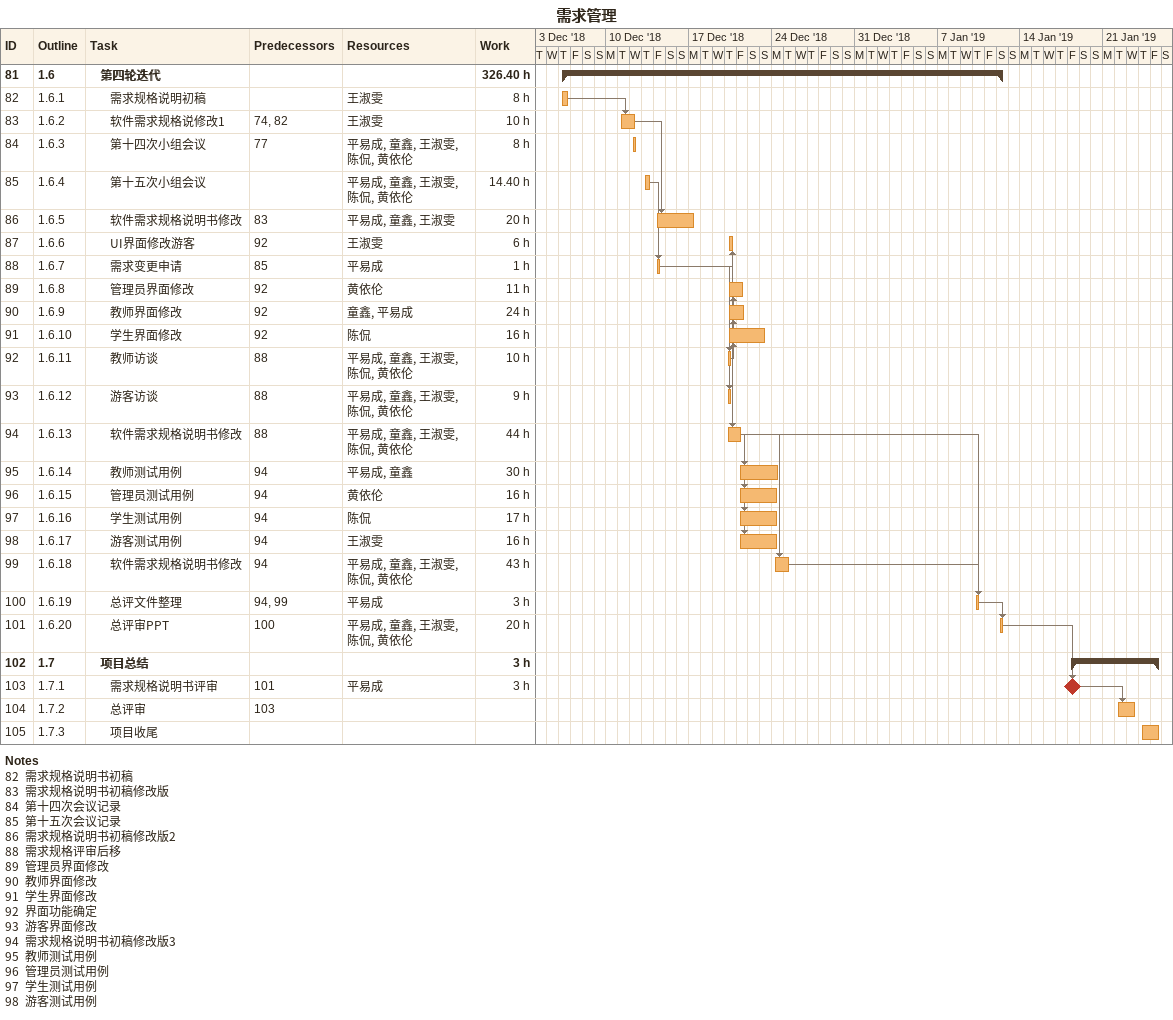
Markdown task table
需求管理

| ID | WBS | Task | Start | Finish | Predecessors | Resources | Work (h) |
|---|---|---|---|---|---|---|---|
| 81 | 1.6 | **第四轮迭代** | 2018-12-06 | 2019-01-12 |  |  | 326.40 |
| 82 | 1.6.1 | 需求规格说明初稿 | 2018-12-06 | 2018-12-06 |  | 王淑雯 | 8 |
| 83 | 1.6.2 | 软件需求规格说修改1 | 2018-12-11 | 2018-12-12 | 74, 82 | 王淑雯 | 10 |
| 84 | 1.6.3 | 第十四次小组会议 | 2018-12-12 | 2018-12-12 | 77 | 平易成, 童鑫, 王淑雯, 陈侃, 黄依伦 | 8 |
| 85 | 1.6.4 | 第十五次小组会议 | 2018-12-13 | 2018-12-13 |  | 平易成, 童鑫, 王淑雯, 陈侃, 黄依伦 | 14.40 |
| 86 | 1.6.5 | 软件需求规格说明书修改 | 2018-12-14 | 2018-12-17 | 83 | 平易成, 童鑫, 王淑雯 | 20 |
| 87 | 1.6.6 | UI界面修改游客 | 2018-12-20 | 2018-12-20 | 92 | 王淑雯 | 6 |
| 88 | 1.6.7 | 需求变更申请 | 2018-12-14 | 2018-12-14 | 85 | 平易成 | 1 |
| 89 | 1.6.8 | 管理员界面修改 | 2018-12-20 | 2018-12-21 | 92 | 黄依伦 | 11 |
| 90 | 1.6.9 | 教师界面修改 | 2018-12-20 | 2018-12-21 | 92 | 童鑫, 平易成 | 24 |
| 91 | 1.6.10 | 学生界面修改 | 2018-12-20 | 2018-12-23 | 92 | 陈侃 | 16 |
| 92 | 1.6.11 | 教师访谈 | 2018-12-20 | 2018-12-20 | 88 | 平易成, 童鑫, 王淑雯, 陈侃, 黄依伦 | 10 |
| 93 | 1.6.12 | 游客访谈 | 2018-12-20 | 2018-12-20 | 88 | 平易成, 童鑫, 王淑雯, 陈侃, 黄依伦 | 9 |
| 94 | 1.6.13 | 软件需求规格说明书修改 | 2018-12-20 | 2018-12-21 | 88 | 平易成, 童鑫, 王淑雯, 陈侃, 黄依伦 | 44 |
| 95 | 1.6.14 | 教师测试用例 | 2018-12-21 | 2018-12-24 | 94 | 平易成, 童鑫 | 30 |
| 96 | 1.6.15 | 管理员测试用例 | 2018-12-21 | 2018-12-24 | 94 | 黄依伦 | 16 |
| 97 | 1.6.16 | 学生测试用例 | 2018-12-21 | 2018-12-24 | 94 | 陈侃 | 17 |
| 98 | 1.6.17 | 游客测试用例 | 2018-12-21 | 2018-12-24 | 94 | 王淑雯 | 16 |
| 99 | 1.6.18 | 软件需求规格说明书修改 | 2018-12-24 | 2018-12-25 | 94 | 平易成, 童鑫, 王淑雯, 陈侃, 黄依伦 | 43 |
| 100 | 1.6.19 | 总评文件整理 | 2019-01-10 | 2019-01-10 | 94, 99 | 平易成 | 3 |
| 101 | 1.6.20 | 总评审PPT | 2019-01-12 | 2019-01-12 | 100 | 平易成, 童鑫, 王淑雯, 陈侃, 黄依伦 | 20 |
| 102 | 1.7 | **项目总结** | 2019-01-18 | 2019-01-25 |  |  | 3 |
| 103 | 1.7.1 | 需求规格说明书评审 (milestone) | 2019-01-18 | 2019-01-18 | 101 | 平易成 | 3 |
| 104 | 1.7.2 | 总评审 | 2019-01-22 | 2019-01-23 | 103 |  |  |
| 105 | 1.7.3 | 项目收尾 | 2019-01-24 | 2019-01-25 |  |  |  |

Notes
- 82: 需求规格说明书初稿
- 83: 需求规格说明书初稿修改版
- 84: 第十四次会议记录
- 85: 第十五次会议记录
- 86: 需求规格说明书初稿修改版2
- 88: 需求规格评审后移
- 89: 管理员界面修改
- 90: 教师界面修改
- 91: 学生界面修改
- 92: 界面功能确定
- 93: 游客界面修改
- 94: 需求规格说明书初稿修改版3
- 95: 教师测试用例
- 96: 管理员测试用例
- 97: 学生测试用例
- 98: 游客测试用例
